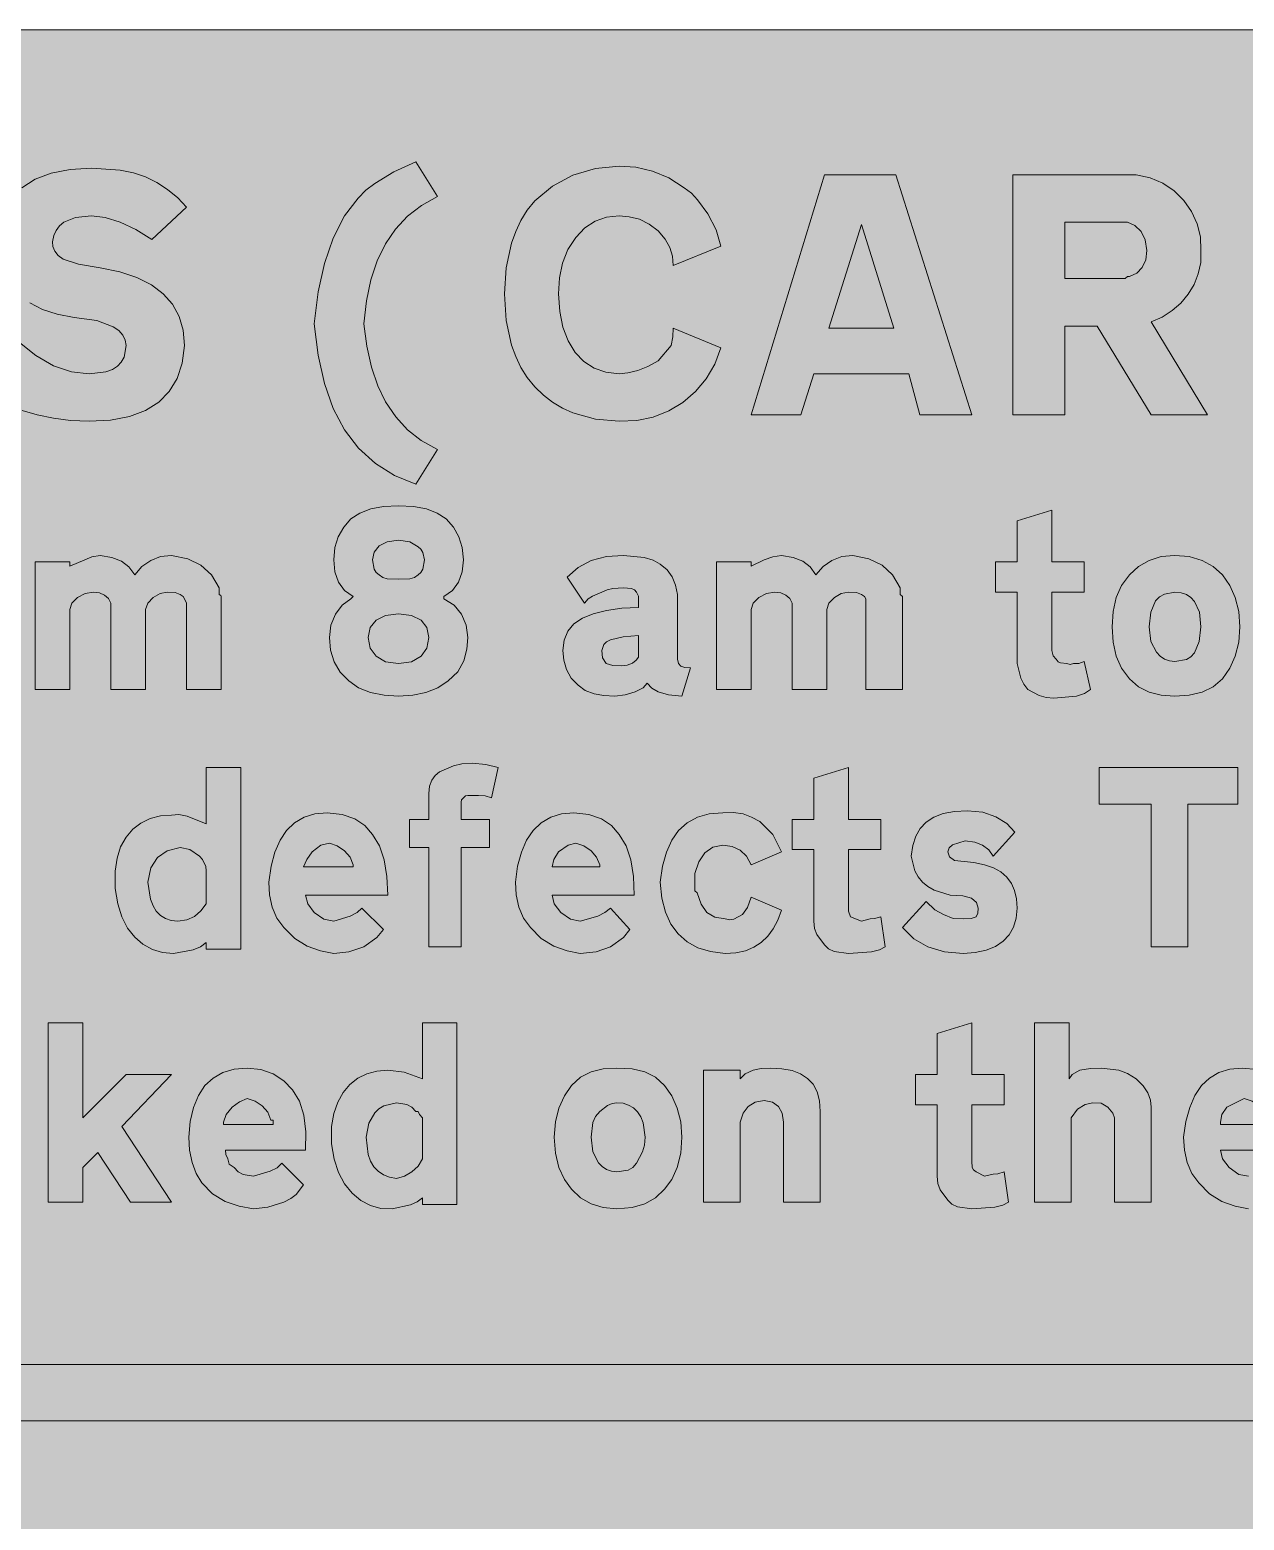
# Model space of a CAD drawing. Header units: metres. Extents: x 10 to 559, y 12 to 260.
# Drawn here: x 247.8 to 348.8, y 135.9 to 259.9 of the extents above; entities that cross this region are included whole.
import ezdxf

# ---------------------------------------------------------------- set-up
doc = ezdxf.new("R2010")
doc.units = ezdxf.units.M
doc.layers.add('FILL_BLACK_000000', color=7, linetype='Continuous', true_color=0x000000)
doc.layers.add('FILL_YELLOW_FFFF00', color=7, linetype='Continuous', true_color=0xffff00)

msp = doc.modelspace()

# ---------------------------------------------------------------- hatches: boundary and pattern name
at = {"layer": 'FILL_BLACK_000000', "true_color": 0x000000}
h = msp.add_hatch(color=7, dxfattribs=at)
h.dxf.hatch_style = 1
h.paths.add_polyline_path([(249.7, 241.88), (249.84, 241.49), (250.12, 241.14), (250.56, 240.84), (251.82, 240.41), (253.62, 240.12), (255.27, 239.78), (256.69, 239.31), (257.9, 238.7), (258.88, 237.96), (259.65, 237.08), (260.2, 236.07), (260.53, 234.92), (260.64, 233.64), (260.45, 232.18), (260.04, 230.91), (259.38, 229.83), (258.5, 228.94), (257.39, 228.24), (256.06, 227.74), (254.5, 227.44), (252.72, 227.34), (251.16, 227.4), (249.73, 227.59), (248.39, 227.87), (247.14, 228.24), (246.07, 228.84), (245.05, 229.57), (244.13, 230.39), (243.36, 231.3), (246.78, 234), (248.26, 232.82), (249.75, 231.97), (251.23, 231.47), (252.72, 231.3), (254.11, 231.46), (254.64, 231.66), (255.06, 231.93), (255.38, 232.27), (255.61, 232.67), (255.78, 233.64), (255.71, 234.09), (255.51, 234.51), (255.17, 234.89), (254.7, 235.21), (253.35, 235.72), (251.46, 235.98), (250.06, 236.25), (248.83, 236.65), (247.76, 237.19), (246.87, 237.87), (246.14, 238.68), (245.59, 239.62), (245.2, 240.7), (244.98, 241.92), (245.17, 243.44), (245.58, 244.75), (246.24, 245.87), (247.12, 246.78), (248.23, 247.49), (249.56, 247.99), (251.12, 248.3), (252.9, 248.4), (255.28, 248.24), (256.39, 248.02), (257.4, 247.68), (258.34, 247.21), (259.24, 246.62), (260.08, 245.93), (260.82, 245.16), (257.94, 242.46), (256.6, 243.3), (255.28, 243.92), (254.04, 244.31), (252.9, 244.44), (251.58, 244.3), (250.6, 243.9), (250.24, 243.6), (249.96, 243.22), (249.77, 242.79), (249.66, 242.28), (249.7, 241.88)])
h = msp.add_hatch(color=7, dxfattribs=at)
h.dxf.hatch_style = 1
h.paths.add_polyline_path([(275.81, 233.59), (276.21, 231.86), (276.74, 230.3), (277.38, 228.96), (278.23, 227.71), (279.2, 226.64), (280.34, 225.75), (281.7, 225), (279.9, 222.12), (278.11, 222.82), (276.53, 223.83), (275.14, 225.11), (273.96, 226.62), (273.01, 228.4), (272.3, 230.49), (271.78, 232.85), (271.44, 235.44), (271.78, 238.11), (272.3, 240.48), (273.01, 242.58), (273.96, 244.44), (275.09, 245.92), (275.73, 246.57), (276.48, 247.14), (278.06, 248.11), (279.9, 248.94), (281.7, 246.06), (280.37, 245.31), (279.2, 244.4), (278.2, 243.33), (277.36, 242.1), (276.68, 240.7), (276.16, 239.12), (275.79, 237.37), (275.58, 235.44), (275.81, 233.59)])
h = msp.add_hatch(color=7, dxfattribs=at)
h.dxf.hatch_style = 1
h.paths.add_polyline_path([(304.77, 232.1), (304.06, 230.88), (303.17, 229.82), (302.13, 228.92), (300.95, 228.2), (299.66, 227.69), (298.28, 227.4), (296.82, 227.34), (294.84, 227.51), (292.97, 228.04), (292.1, 228.44), (291.28, 228.93), (290.51, 229.53), (289.8, 230.22), (289.17, 231), (288.65, 231.83), (288.21, 232.73), (287.87, 233.69), (287.42, 235.74), (287.28, 237.96), (287.42, 240.11), (287.87, 242.17), (288.21, 243.14), (288.65, 244.06), (289.17, 244.92), (289.8, 245.7), (291.28, 246.91), (292.97, 247.82), (294.84, 248.38), (296.82, 248.58), (298.2, 248.48), (299.59, 248.15), (300.95, 247.59), (302.22, 246.78), (302.83, 246.32), (303.35, 245.77), (304.2, 244.62), (304.88, 243.27), (305.28, 241.92), (301.32, 240.3), (301.25, 241.08), (301.03, 241.81), (300.64, 242.5), (300.06, 243.18), (299.33, 243.76), (298.51, 244.15), (297.66, 244.37), (296.82, 244.44), (295.78, 244.34), (294.82, 244.01), (293.96, 243.45), (293.22, 242.64), (292.54, 241.63), (292.1, 240.5), (291.85, 239.27), (291.78, 237.96), (291.87, 236.49), (292.14, 235.17), (292.57, 234.03), (293.15, 233.08), (293.88, 232.32), (294.74, 231.76), (295.72, 231.42), (296.82, 231.3), (297.55, 231.37), (298.37, 231.57), (299.22, 231.91), (300.06, 232.38), (301.14, 233.64), (301.3, 234.36), (301.32, 235.08), (305.28, 233.46), (304.77, 232.1)])
h = msp.add_hatch(color=7, dxfattribs=at)
h.dxf.hatch_style = 1
h.paths.add_polyline_path([(320.94, 231.3), (313.02, 231.3), (311.94, 227.88), (307.8, 227.88), (313.92, 247.86), (319.86, 247.86), (326.16, 227.88), (321.84, 227.88), (320.94, 231.3)])
h.paths.add_polyline_path([(314.28, 235.08), (319.68, 235.08), (316.98, 243.72), (314.28, 235.08)], flags=16)
h = msp.add_hatch(color=7, dxfattribs=at)
h.dxf.hatch_style = 1
h.paths.add_polyline_path([(329.58, 227.88), (329.58, 247.86), (339.84, 247.86), (341.01, 247.61), (342.08, 247.15), (343.02, 246.52), (343.82, 245.72), (344.46, 244.8), (344.93, 243.78), (345.19, 242.69), (345.24, 241.56), (345.22, 240.57), (345.02, 239.62), (344.67, 238.73), (344.18, 237.92), (343.56, 237.18), (342.84, 236.55), (342.01, 236.02), (341.1, 235.62), (345.78, 227.88), (341.1, 227.88), (336.6, 235.26), (333.9, 235.26), (333.9, 227.88), (329.58, 227.88)])
h.paths.add_polyline_path([(339.12, 239.38), (339.3, 239.4), (339.9, 239.66), (340.36, 240.14), (340.64, 240.79), (340.74, 241.56), (340.61, 242.43), (340.27, 243.14), (339.75, 243.64), (339.12, 243.9), (333.9, 243.9), (333.9, 239.22), (338.94, 239.22), (339.12, 239.38)], flags=16)
h = msp.add_hatch(color=7, dxfattribs=at)
h.dxf.hatch_style = 1
h.paths.add_polyline_path([(275.12, 205.16), (274.32, 205.74), (273.61, 206.48), (273.11, 207.34), (272.8, 208.3), (272.7, 209.34), (272.83, 210.38), (273.2, 211.3), (273.76, 212.05), (274.5, 212.58), (274.68, 212.76), (273.97, 213.26), (273.47, 213.95), (273.16, 214.81), (273.06, 215.82), (273.16, 216.84), (273.44, 217.73), (273.9, 218.53), (274.5, 219.24), (275.25, 219.71), (276.14, 220.05), (277.21, 220.25), (278.46, 220.32), (279.71, 220.25), (280.78, 220.05), (281.67, 219.71), (282.42, 219.24), (283.02, 218.53), (283.48, 217.73), (283.76, 216.84), (283.86, 215.82), (283.76, 214.81), (283.46, 213.95), (282.95, 213.26), (282.24, 212.76), (282.24, 212.58), (283.08, 212.05), (283.7, 211.3), (284.09, 210.38), (284.22, 209.34), (284.14, 208.37), (283.88, 207.4), (283.38, 206.5), (282.6, 205.74), (281.73, 205.16), (280.73, 204.77), (279.64, 204.55), (278.46, 204.48), (277.26, 204.55), (276.12, 204.77), (275.12, 205.16)])
h.paths.add_polyline_path([(276.11, 210.18), (275.94, 209.34), (276.11, 208.47), (276.59, 207.79), (277.38, 207.34), (278.46, 207.18), (279.54, 207.34), (280.33, 207.79), (280.81, 208.47), (280.98, 209.34), (280.81, 210.18), (280.33, 210.8), (279.54, 211.19), (278.46, 211.32), (277.38, 211.19), (276.59, 210.8), (276.11, 210.18)], flags=16)
h.paths.add_polyline_path([(280.32, 216.71), (280.08, 216.9), (279.41, 217.3), (278.46, 217.44), (277.52, 217.31), (276.84, 216.97), (276.44, 216.45), (276.3, 215.82), (276.44, 215.05), (276.6, 214.76), (276.84, 214.56), (277.14, 214.35), (277.52, 214.24), (278.46, 214.2), (279.41, 214.24), (279.78, 214.35), (280.08, 214.56), (280.32, 214.76), (280.49, 215.05), (280.62, 215.82), (280.49, 216.43), (280.32, 216.71)], flags=16)
h = msp.add_hatch(color=7, dxfattribs=at)
h.dxf.hatch_style = 1
h.paths.add_polyline_path([(335.52, 215.64), (335.52, 213.12), (332.82, 213.12), (332.82, 208.26), (332.93, 207.83), (333.18, 207.54), (333.35, 207.33), (333.56, 207.23), (334.08, 207.18), (334.35, 207.11), (334.62, 207.18), (335.07, 207.2), (335.52, 207.36), (336.06, 205.02), (335.56, 204.68), (334.87, 204.46), (333, 204.3), (332.36, 204.36), (331.78, 204.53), (330.84, 205.02), (330.5, 205.46), (330.25, 205.97), (329.94, 207.18), (329.94, 213.12), (328.14, 213.12), (328.14, 215.64), (329.94, 215.64), (329.94, 219.06), (332.82, 219.96), (332.82, 215.64), (335.52, 215.64)])
h = msp.add_hatch(color=7, dxfattribs=at)
h.dxf.hatch_style = 1
h.paths.add_polyline_path([(258.03, 212.67), (257.58, 212.21), (257.4, 211.68), (257.4, 205.02), (254.52, 205.02), (254.52, 212.22), (254.32, 212.59), (254, 212.87), (253.58, 213.06), (253.08, 213.12), (252.39, 213), (251.75, 212.67), (251.28, 212.21), (251.1, 211.68), (251.1, 205.02), (248.22, 205.02), (248.22, 215.64), (251.1, 215.64), (251.1, 215.28), (252.36, 215.82), (252.92, 216.07), (253.62, 216.18), (254.6, 216), (255.4, 215.71), (256.02, 215.24), (256.5, 214.56), (257.1, 215.27), (257.83, 215.77), (258.65, 216.08), (259.56, 216.18), (260.91, 215.91), (262.01, 215.37), (262.88, 214.56), (263.52, 213.48), (263.52, 213.3), (263.52, 213.12), (263.52, 213.01), (263.52, 212.94), (263.68, 212.85), (263.7, 212.76), (263.7, 205.02), (260.82, 205.02), (260.82, 212.22), (260.64, 212.58), (260.53, 212.76), (260.28, 212.94), (259.88, 213.1), (259.2, 213.12), (258.62, 213), (258.03, 212.67)])
h = msp.add_hatch(color=7, dxfattribs=at)
h.dxf.hatch_style = 1
h.paths.add_polyline_path([(300.92, 204.59), (300.06, 204.84), (299.54, 205.13), (299.16, 205.56), (298.81, 205.16), (298.15, 204.82), (297.31, 204.57), (296.46, 204.48), (295.55, 204.52), (294.73, 204.66), (294, 204.94), (293.4, 205.38), (292.82, 205.98), (292.43, 206.68), (292.21, 207.46), (292.14, 208.26), (292.24, 209.14), (292.54, 209.88), (293.05, 210.49), (293.76, 210.96), (294.67, 211.33), (295.76, 211.61), (297.03, 211.8), (298.44, 211.86), (298.44, 212.22), (298.42, 212.8), (298.26, 213.12), (298.09, 213.33), (297.85, 213.43), (297.18, 213.48), (296.28, 213.43), (295.81, 213.33), (295.38, 213.12), (294.59, 212.8), (294.24, 212.56), (293.94, 212.22), (292.5, 214.38), (293.41, 215.19), (294.5, 215.75), (295.77, 216.08), (297.18, 216.18), (298.91, 216.02), (299.64, 215.8), (300.24, 215.46), (300.82, 214.99), (301.23, 214.4), (301.51, 213.71), (301.68, 212.94), (301.68, 207.54), (301.75, 207.2), (301.95, 206.98), (302.29, 206.86), (302.76, 206.82), (302.04, 204.48), (300.92, 204.59)])
h.paths.add_polyline_path([(295.74, 207.18), (296.3, 207.02), (297, 207), (297.5, 207.06), (297.92, 207.22), (298.24, 207.46), (298.44, 207.72), (298.44, 209.52), (297.14, 209.41), (296.1, 209.16), (295.76, 208.99), (295.54, 208.78), (295.38, 208.26), (295.42, 207.65), (295.74, 207.18)], flags=16)
h = msp.add_hatch(color=7, dxfattribs=at)
h.dxf.hatch_style = 1
h.paths.add_polyline_path([(314.73, 212.67), (314.28, 212.21), (314.1, 211.68), (314.1, 205.02), (311.22, 205.02), (311.22, 212.22), (311.02, 212.59), (310.7, 212.87), (310.28, 213.06), (309.78, 213.12), (309.09, 213), (308.45, 212.67), (307.98, 212.21), (307.8, 211.68), (307.8, 205.02), (304.92, 205.02), (304.92, 215.64), (307.8, 215.64), (307.8, 215.28), (308.88, 215.82), (309.6, 216.07), (310.32, 216.18), (311.3, 216), (312.1, 215.71), (312.72, 215.24), (313.2, 214.56), (313.8, 215.27), (314.53, 215.77), (315.35, 216.08), (316.26, 216.18), (317.61, 215.91), (318.71, 215.37), (319.58, 214.56), (320.22, 213.48), (320.22, 213.3), (320.22, 213.12), (320.22, 213.01), (320.22, 212.94), (320.4, 212.76), (320.4, 205.02), (317.34, 205.02), (317.34, 212.22), (317.34, 212.58), (317.23, 212.76), (316.98, 212.94), (316.57, 213.1), (315.9, 213.12), (315.31, 213), (314.73, 212.67)])
h = msp.add_hatch(color=7, dxfattribs=at)
h.dxf.hatch_style = 1
h.paths.add_polyline_path([(348.1, 207.81), (347.64, 206.8), (347.04, 205.92), (346.27, 205.24), (345.33, 204.79), (344.26, 204.55), (343.08, 204.48), (341.93, 204.55), (340.92, 204.79), (340.04, 205.24), (339.3, 205.92), (338.62, 206.8), (338.18, 207.81), (337.93, 208.96), (337.86, 210.24), (337.93, 211.52), (338.18, 212.67), (338.62, 213.68), (339.3, 214.56), (340.04, 215.27), (340.92, 215.77), (341.93, 216.08), (343.08, 216.18), (344.26, 216.08), (345.33, 215.77), (346.27, 215.27), (347.04, 214.56), (347.64, 213.68), (348.1, 212.67), (348.38, 211.52), (348.48, 210.24), (348.38, 208.96), (348.1, 207.81)])
h.paths.add_polyline_path([(344.7, 212.35), (344.4, 212.68), (344.03, 212.92), (343.59, 213.07), (343.08, 213.12), (342.2, 212.96), (341.79, 212.74), (341.46, 212.4), (341.06, 211.45), (340.92, 210.24), (341.08, 209.03), (341.53, 208.12), (341.84, 207.8), (342.21, 207.56), (342.63, 207.41), (343.08, 207.36), (344.03, 207.52), (344.4, 207.74), (344.7, 208.08), (345.1, 209.02), (345.24, 210.24), (345.11, 211.45), (344.7, 212.35)], flags=16)
h = msp.add_hatch(color=7, dxfattribs=at)
h.dxf.hatch_style = 1
h.paths.add_polyline_path([(265.32, 198.54), (265.32, 183.42), (262.44, 183.42), (262.44, 183.96), (261.97, 183.62), (261.36, 183.37), (259.74, 183.06), (258.82, 183.14), (257.97, 183.4), (257.19, 183.82), (256.5, 184.41), (255.91, 185.17), (255.44, 186.1), (255.09, 187.19), (254.88, 188.46), (254.88, 189.9), (255.03, 190.98), (255.33, 191.92), (255.78, 192.73), (256.34, 193.39), (257.02, 193.91), (257.79, 194.28), (258.64, 194.5), (259.56, 194.58), (260.16, 194.62), (260.86, 194.49), (262.44, 193.86), (262.44, 198.54), (265.32, 198.54)])
h.paths.add_polyline_path([(262.42, 190.33), (262.26, 190.62), (262.15, 190.89), (261.9, 191.16), (261.09, 191.72), (260.28, 191.88), (259.2, 191.61), (258.39, 191.05), (257.85, 190.18), (257.58, 189), (257.82, 187.58), (258.03, 187.03), (258.3, 186.57), (258.64, 186.22), (259.05, 185.96), (259.53, 185.81), (260.1, 185.76), (260.85, 185.86), (261.47, 186.14), (262, 186.6), (262.44, 187.2), (262.44, 189.9), (262.42, 190.33)], flags=16)
h = msp.add_hatch(color=7, dxfattribs=at)
h.dxf.hatch_style = 1
h.paths.add_polyline_path([(280.98, 183.6), (280.98, 191.88), (279.36, 191.88), (279.36, 194.22), (280.98, 194.22), (280.98, 196.38), (281.04, 196.99), (281.23, 197.48), (281.51, 197.87), (281.88, 198.18), (283.03, 198.68), (283.73, 198.84), (284.58, 198.9), (285.73, 198.79), (286.74, 198.54), (286.2, 196.02), (285.66, 196.18), (285.12, 196.2), (284.22, 196.2), (284.04, 196.18), (283.86, 196.02), (283.7, 195.84), (283.68, 195.66), (283.68, 194.22), (286.02, 194.22), (286.02, 191.88), (283.68, 191.88), (283.68, 183.6), (280.98, 183.6)])
h = msp.add_hatch(color=7, dxfattribs=at)
h.dxf.hatch_style = 1
h.paths.add_polyline_path([(318.6, 194.22), (318.6, 191.7), (315.9, 191.7), (315.9, 187.02), (315.92, 186.57), (316.08, 186.12), (316.98, 185.76), (317.7, 185.94), (318.08, 185.96), (318.6, 186.12), (318.96, 183.6), (318.48, 183.36), (317.83, 183.19), (315.9, 183.06), (314.71, 183.22), (314.25, 183.44), (313.92, 183.78), (313.27, 184.63), (313.08, 185.15), (313.02, 185.76), (313.02, 191.7), (311.22, 191.7), (311.22, 194.22), (313.02, 194.22), (313.02, 197.64), (315.9, 198.54), (315.9, 194.22), (318.6, 194.22)])
h = msp.add_hatch(color=7, dxfattribs=at)
h.dxf.hatch_style = 1
h.paths.add_polyline_path([(344.16, 183.6), (341.1, 183.6), (341.1, 195.48), (336.78, 195.48), (336.78, 198.54), (348.3, 198.54), (348.3, 195.48), (344.16, 195.48), (344.16, 183.6)])
h = msp.add_hatch(color=7, dxfattribs=at)
h.dxf.hatch_style = 1
h.paths.add_polyline_path([(270.9, 187.2), (271.44, 186.48), (272.25, 185.92), (273.06, 185.76), (274.43, 186.16), (275.01, 186.47), (275.4, 186.84), (277.2, 185.04), (276.66, 184.39), (275.58, 183.6), (274.32, 183.19), (273.06, 183.06), (271.96, 183.27), (270.85, 183.67), (269.82, 184.3), (268.92, 185.22), (268.34, 185.99), (267.95, 186.91), (267.73, 187.93), (267.66, 189), (267.85, 190.33), (268.17, 191.49), (268.6, 192.48), (269.14, 193.3), (269.81, 193.93), (270.6, 194.39), (271.5, 194.67), (272.52, 194.76), (273.77, 194.63), (274.81, 194.26), (275.66, 193.7), (276.3, 192.96), (276.88, 192.02), (277.27, 190.84), (277.49, 189.47), (277.56, 187.92), (270.72, 187.92), (270.9, 187.2)])
h.paths.add_polyline_path([(274.68, 190.44), (274.42, 191.08), (273.96, 191.61), (273.36, 192.01), (272.7, 192.24), (271.98, 192.08), (271.26, 191.52), (270.83, 190.89), (270.54, 190.26), (274.68, 190.26), (274.68, 190.44)], flags=16)
h = msp.add_hatch(color=7, dxfattribs=at)
h.dxf.hatch_style = 1
h.paths.add_polyline_path([(291.42, 187.2), (291.96, 186.48), (292.77, 185.92), (293.58, 185.76), (295.04, 186.16), (295.63, 186.47), (296.1, 186.84), (297.72, 185.04), (297.18, 184.39), (296.1, 183.6), (294.91, 183.19), (293.58, 183.06), (292.48, 183.27), (291.38, 183.67), (290.34, 184.3), (289.44, 185.22), (288.86, 185.99), (288.47, 186.91), (288.25, 187.93), (288.18, 189), (288.37, 190.33), (288.69, 191.49), (289.12, 192.48), (289.67, 193.3), (290.33, 193.93), (291.12, 194.39), (292.02, 194.67), (293.04, 194.76), (294.29, 194.63), (295.34, 194.26), (296.18, 193.7), (296.82, 192.96), (297.4, 192.02), (297.79, 190.84), (298.01, 189.47), (298.08, 187.92), (291.24, 187.92), (291.42, 187.2)])
h.paths.add_polyline_path([(295.2, 190.44), (294.94, 191.08), (294.48, 191.61), (293.88, 192.01), (293.22, 192.24), (292.57, 192.08), (291.78, 191.52), (291.38, 190.89), (291.24, 190.26), (295.2, 190.26), (295.2, 190.44)], flags=16)
h = msp.add_hatch(color=7, dxfattribs=at)
h.dxf.hatch_style = 1
h.paths.add_polyline_path([(306.34, 194.8), (307.13, 194.67), (307.84, 194.41), (308.52, 194.04), (309.6, 192.96), (310.32, 191.52), (307.8, 190.44), (307.43, 191.15), (306.9, 191.66), (306.23, 191.96), (305.46, 192.06), (304.61, 191.9), (303.95, 191.43), (303.46, 190.69), (303.12, 189.72), (303.12, 189), (303.12, 188.28), (303.3, 188.1), (303.64, 187.16), (304.13, 186.48), (304.79, 186.08), (305.64, 185.94), (306.02, 185.87), (306.36, 185.92), (307.08, 186.3), (307.51, 186.89), (307.8, 187.74), (310.32, 186.66), (310.02, 185.83), (309.64, 185.11), (309.19, 184.49), (308.65, 183.98), (308.04, 183.58), (307.33, 183.29), (306.54, 183.12), (305.64, 183.06), (304.43, 183.21), (303.38, 183.53), (302.48, 184.02), (301.73, 184.68), (301.13, 185.51), (300.68, 186.5), (300.38, 187.67), (300.24, 189), (300.43, 190.33), (300.75, 191.49), (301.2, 192.48), (301.77, 193.3), (302.48, 193.93), (303.33, 194.39), (304.32, 194.67), (305.46, 194.76), (306.34, 194.8)])
h = msp.add_hatch(color=7, dxfattribs=at)
h.dxf.hatch_style = 1
h.paths.add_polyline_path([(329.86, 186.01), (329.64, 185.26), (329.28, 184.62), (328.77, 184.07), (328.13, 183.64), (327.36, 183.32), (326.46, 183.13), (325.44, 183.06), (323.89, 183.19), (322.51, 183.6), (321.34, 184.27), (320.4, 185.22), (322.38, 187.38), (323.1, 186.7), (323.82, 186.3), (324.63, 185.98), (325.44, 185.94), (326.11, 185.96), (326.52, 186.12), (326.68, 186.41), (326.7, 186.84), (326.56, 187.31), (326.14, 187.65), (325.41, 187.85), (324.36, 187.92), (323.04, 188.32), (322.51, 188.63), (322.06, 189), (321.7, 189.44), (321.42, 189.94), (321.12, 191.16), (321.25, 192.05), (321.5, 192.81), (321.87, 193.46), (322.38, 193.99), (323.02, 194.41), (323.8, 194.7), (324.73, 194.88), (325.8, 194.94), (327.08, 194.81), (328.18, 194.44), (329.09, 193.88), (329.76, 193.14), (327.96, 191.16), (327.58, 191.68), (327.06, 192.06), (326.41, 192.31), (325.62, 192.42), (324.56, 192.1), (324.28, 191.86), (324.18, 191.52), (324.31, 191.09), (324.72, 190.8), (326.34, 190.62), (327.22, 190.44), (327.97, 190.18), (328.59, 189.84), (329.08, 189.4), (329.47, 188.89), (329.73, 188.29), (329.89, 187.61), (329.94, 186.84), (329.86, 186.01)])
h = msp.add_hatch(color=7, dxfattribs=at)
h.dxf.hatch_style = 1
h.paths.add_polyline_path([(249.3, 177.3), (252.18, 177.3), (252.18, 169.38), (255.78, 172.98), (259.56, 172.98), (255.42, 168.66), (259.56, 162.36), (256.14, 162.36), (253.44, 166.5), (252.18, 165.24), (252.18, 162.36), (249.3, 162.36), (249.3, 177.3)])
h = msp.add_hatch(color=7, dxfattribs=at)
h.dxf.hatch_style = 1
h.paths.add_polyline_path([(283.32, 177.3), (283.32, 162.18), (280.44, 162.18), (280.44, 162.72), (280, 162.38), (279.45, 162.13), (277.92, 161.82), (276.99, 161.85), (276.12, 162.08), (275.31, 162.5), (274.59, 163.1), (273.97, 163.88), (273.47, 164.83), (273.1, 165.95), (272.88, 167.22), (272.88, 168.66), (273.08, 169.74), (273.41, 170.68), (273.85, 171.49), (274.41, 172.15), (275.07, 172.67), (275.82, 173.04), (276.65, 173.26), (277.56, 173.34), (278.93, 173.18), (280.44, 172.62), (280.44, 177.3), (283.32, 177.3)])
h.paths.add_polyline_path([(280.44, 169.38), (280.19, 169.65), (280.08, 169.92), (279.9, 169.92), (279.57, 170.26), (279.16, 170.48), (278.28, 170.64), (277.23, 170.37), (276.82, 170.12), (276.48, 169.81), (276, 168.94), (275.76, 167.76), (275.93, 166.34), (276.13, 165.78), (276.41, 165.31), (276.77, 164.93), (277.2, 164.65), (277.71, 164.45), (278.28, 164.34), (278.95, 164.54), (279.56, 164.88), (280.08, 165.35), (280.44, 165.96), (280.44, 168.66), (280.44, 169.38)], flags=16)
h = msp.add_hatch(color=7, dxfattribs=at)
h.dxf.hatch_style = 1
h.paths.add_polyline_path([(328.86, 172.98), (328.86, 170.46), (326.16, 170.46), (326.16, 165.78), (326.21, 165.26), (326.31, 165.05), (326.52, 164.88), (327.24, 164.52), (327.96, 164.7), (328.34, 164.72), (328.86, 164.88), (329.22, 162.36), (328.74, 162.12), (328.1, 161.95), (326.16, 161.82), (324.97, 161.98), (324.51, 162.2), (324.18, 162.54), (323.53, 163.39), (323.34, 163.91), (323.28, 164.52), (323.28, 170.46), (321.48, 170.46), (321.48, 172.98), (323.28, 172.98), (323.28, 176.4), (326.16, 177.3), (326.16, 172.98), (328.86, 172.98)])
h = msp.add_hatch(color=7, dxfattribs=at)
h.dxf.hatch_style = 1
h.paths.add_polyline_path([(338.4, 173.34), (339.14, 173.06), (339.84, 172.62), (340.42, 172.05), (340.81, 171.45), (341.03, 170.85), (341.1, 170.28), (341.1, 162.36), (338.04, 162.36), (338.04, 169.38), (337.9, 169.76), (337.5, 170.28), (336.94, 170.59), (336.24, 170.64), (335.61, 170.5), (334.98, 170.1), (334.44, 169.38), (334.44, 168.66), (334.44, 162.36), (331.38, 162.36), (331.38, 177.3), (334.26, 177.3), (334.26, 172.62), (334.51, 172.98), (335.16, 173.34), (336.06, 173.5), (336.96, 173.52), (338.4, 173.34)])
h = msp.add_hatch(color=7, dxfattribs=at)
h.dxf.hatch_style = 1
h.paths.add_polyline_path([(264.08, 166.32), (264.24, 165.96), (264.37, 165.53), (264.78, 165.24), (265.11, 164.9), (265.52, 164.68), (266.4, 164.52), (267.77, 164.93), (268.35, 165.23), (268.74, 165.6), (270.54, 163.8), (269.93, 163.01), (269.5, 162.66), (268.92, 162.36), (267.59, 161.96), (266.4, 161.82), (265.19, 162.03), (264.04, 162.43), (262.98, 163.06), (262.08, 163.98), (261.61, 164.75), (261.27, 165.67), (261.07, 166.69), (261, 167.76), (261.13, 169.09), (261.4, 170.25), (261.81, 171.24), (262.35, 172.06), (263.02, 172.69), (263.83, 173.15), (264.78, 173.43), (265.86, 173.52), (267.01, 173.39), (268.02, 173.03), (268.9, 172.46), (269.64, 171.72), (270.21, 170.78), (270.58, 169.61), (270.75, 168.23), (270.72, 166.68), (264.06, 166.68), (264.08, 166.32)])
h.paths.add_polyline_path([(268.02, 169.2), (267.84, 169.2), (267.58, 169.84), (267.12, 170.37), (266.52, 170.77), (265.86, 171), (265.23, 170.71), (264.6, 170.28), (264.1, 169.65), (263.88, 169.02), (263.88, 168.84), (268.02, 168.84), (268.02, 169.2)], flags=16)
h = msp.add_hatch(color=7, dxfattribs=at)
h.dxf.hatch_style = 1
h.paths.add_polyline_path([(301.66, 165.26), (301.2, 164.24), (300.6, 163.44), (299.85, 162.73), (298.96, 162.23), (297.89, 161.92), (296.64, 161.82), (295.49, 161.92), (294.48, 162.23), (293.6, 162.73), (292.86, 163.44), (292.26, 164.24), (291.8, 165.26), (291.52, 166.45), (291.42, 167.76), (291.52, 169.04), (291.8, 170.19), (292.26, 171.2), (292.86, 172.08), (293.6, 172.76), (294.48, 173.21), (295.49, 173.45), (296.64, 173.52), (297.89, 173.45), (298.96, 173.21), (299.85, 172.76), (300.6, 172.08), (301.2, 171.2), (301.66, 170.19), (301.94, 169.04), (302.04, 167.76), (301.94, 166.45), (301.66, 165.26)])
h.paths.add_polyline_path([(298.62, 169.46), (298.35, 169.88), (298.01, 170.2), (297.61, 170.44), (297.15, 170.59), (296.64, 170.64), (296.24, 170.58), (295.85, 170.42), (295.2, 169.92), (294.86, 169.48), (294.64, 168.98), (294.48, 167.76), (294.64, 166.55), (295.09, 165.65), (295.4, 165.32), (295.77, 165.08), (296.19, 164.93), (296.64, 164.88), (297.58, 165.04), (297.96, 165.26), (298.26, 165.6), (298.76, 166.55), (298.92, 167.12), (298.98, 167.76), (298.82, 168.97), (298.62, 169.46)], flags=16)
h = msp.add_hatch(color=7, dxfattribs=at)
h.dxf.hatch_style = 1
h.paths.add_polyline_path([(310.5, 162.36), (310.5, 169.02), (310.4, 169.76), (310.09, 170.32), (309.59, 170.69), (308.88, 170.82), (308.14, 170.69), (307.55, 170.32), (307.13, 169.76), (306.9, 169.02), (306.9, 162.36), (303.84, 162.36), (303.84, 173.34), (306.9, 173.34), (306.9, 172.62), (307.3, 173.05), (307.98, 173.34), (308.63, 173.5), (309.42, 173.52), (310.37, 173.47), (311.21, 173.31), (311.92, 173.05), (312.5, 172.66), (312.96, 172.17), (313.29, 171.55), (313.49, 170.8), (313.56, 169.92), (313.56, 162.36), (310.5, 162.36)])
h = msp.add_hatch(color=7, dxfattribs=at)
h.dxf.hatch_style = 1
h.paths.add_polyline_path([(347.04, 165.96), (347.58, 165.24), (348.39, 164.68), (349.2, 164.52), (350.66, 164.93), (351.25, 165.23), (351.72, 165.6), (353.34, 163.8), (353.14, 163.4), (352.8, 163.01), (352.33, 162.66), (351.72, 162.36), (350.53, 161.96), (349.2, 161.82), (348.1, 162.03), (346.99, 162.43), (345.96, 163.06), (345.06, 163.98), (344.48, 164.75), (344.09, 165.67), (343.87, 166.69), (343.8, 167.76), (343.99, 169.09), (344.31, 170.25), (344.74, 171.24), (345.28, 172.06), (345.95, 172.69), (346.74, 173.15), (347.64, 173.43), (348.66, 173.52), (349.91, 173.39), (350.98, 173.03), (351.87, 172.46), (352.62, 171.72), (353.09, 170.78), (353.43, 169.61), (353.63, 168.23), (353.7, 166.68), (346.86, 166.68), (347.04, 165.96)])
h.paths.add_polyline_path([(350.82, 169.2), (350.56, 169.84), (350.1, 170.37), (349.5, 170.77), (348.84, 171), (347.4, 170.28), (346.99, 169.65), (346.86, 169.02), (346.86, 168.84), (350.82, 168.84), (350.82, 169.2)], flags=16)
h = msp.add_hatch(color=7, dxfattribs=at)
h.dxf.hatch_style = 1
h.paths.add_polyline_path([(77.58, 139.32), (70.56, 139.32), (63.54, 146.52), (70.56, 153.54), (77.58, 153.54), (72.9, 148.86), (506.34, 148.86), (506.34, 144.18), (72.9, 144.18), (77.58, 139.32)])
at = {"layer": 'FILL_YELLOW_FFFF00', "true_color": 0xffff00}
h = msp.add_hatch(color=7, dxfattribs=at)
h.dxf.hatch_style = 1
h.paths.add_polyline_path([(553.87, 259.76), (555.21, 259.31), (556.42, 258.63), (557.46, 257.76), (558.3, 256.72), (558.92, 255.51), (559.31, 254.17), (559.44, 252.72), (559.44, 18.9), (559.4, 17.57), (559.29, 16.95), (559.08, 16.38), (558.41, 15.05), (557.46, 13.86), (556.32, 12.94), (555.08, 12.33), (553.76, 11.99), (552.42, 11.88), (17.46, 11.88), (16.12, 11.99), (14.81, 12.33), (13.56, 12.94), (12.42, 13.86), (11.48, 15.03), (10.8, 16.31), (10.4, 17.63), (10.26, 18.9), (10.26, 252.72), (10.4, 254.07), (10.8, 255.42), (11.48, 256.66), (12.42, 257.76), (13.52, 258.71), (14.76, 259.38), (16.11, 259.79), (17.46, 259.92), (552.42, 259.92), (553.87, 259.76)])

# ---------------------------------------------------------------- linework, layer by layer
at = {"layer": 'FILL_BLACK_000000', "lineweight": 0, "true_color": 0x000000}
for points in [[(247.12, 246.78), (248.23, 247.49), (249.56, 247.99), (251.12, 248.3), (252.9, 248.4), (255.28, 248.24), (256.39, 248.02), (257.4, 247.68), (258.34, 247.21), (259.24, 246.62), (260.08, 245.93), (260.82, 245.16), (257.94, 242.46), (256.6, 243.3), (255.28, 243.92), (254.04, 244.31), (252.9, 244.44), (251.58, 244.3), (250.6, 243.9), (250.24, 243.6), (249.96, 243.22), (249.77, 242.79), (249.66, 242.28), (249.7, 241.88), (249.84, 241.49), (250.12, 241.14), (250.56, 240.84), (251.82, 240.41), (253.62, 240.12), (255.27, 239.78), (256.69, 239.31), (257.9, 238.7), (258.88, 237.96), (259.65, 237.08), (260.2, 236.07), (260.53, 234.92), (260.64, 233.64), (260.45, 232.18), (260.04, 230.91), (259.38, 229.83), (258.5, 228.94), (257.39, 228.24), (256.06, 227.74), (254.5, 227.44), (252.72, 227.34), (251.16, 227.4), (249.73, 227.59), (248.39, 227.87), (247.14, 228.24)], [(246.78, 234), (248.26, 232.82), (249.75, 231.97), (251.23, 231.47), (252.72, 231.3), (254.11, 231.46), (254.64, 231.66), (255.06, 231.93), (255.38, 232.27), (255.61, 232.67), (255.78, 233.64), (255.71, 234.09), (255.51, 234.51), (255.17, 234.89), (254.7, 235.21), (253.35, 235.72), (251.46, 235.98), (250.06, 236.25), (248.83, 236.65), (247.76, 237.19)], [(349.2, 161.82), (348.1, 162.03), (346.99, 162.43), (345.96, 163.06), (345.06, 163.98), (344.48, 164.75), (344.09, 165.67), (343.87, 166.69), (343.8, 167.76), (343.99, 169.09), (344.31, 170.25), (344.74, 171.24), (345.28, 172.06), (345.95, 172.69), (346.74, 173.15), (347.64, 173.43), (348.66, 173.52), (349.91, 173.39)], [(353.7, 166.68), (346.86, 166.68), (347.04, 165.96), (347.58, 165.24), (348.39, 164.68), (349.2, 164.52)]]:
    msp.add_lwpolyline(points, dxfattribs=at)
for points in [[(275.81, 233.59), (276.21, 231.86), (276.74, 230.3), (277.38, 228.96), (278.23, 227.71), (279.2, 226.64), (280.34, 225.75), (281.7, 225), (279.9, 222.12), (278.11, 222.82), (276.53, 223.83), (275.14, 225.11), (273.96, 226.62), (273.01, 228.4), (272.3, 230.49), (271.78, 232.85), (271.44, 235.44), (271.78, 238.11), (272.3, 240.48), (273.01, 242.58), (273.96, 244.44), (275.09, 245.92), (275.73, 246.57), (276.48, 247.14), (278.06, 248.11), (279.9, 248.94), (281.7, 246.06), (280.37, 245.31), (279.2, 244.4), (278.2, 243.33), (277.36, 242.1), (276.68, 240.7), (276.16, 239.12), (275.79, 237.37), (275.58, 235.44)], [(304.77, 232.1), (304.06, 230.88), (303.17, 229.82), (302.13, 228.92), (300.95, 228.2), (299.66, 227.69), (298.28, 227.4), (296.82, 227.34), (294.84, 227.51), (292.97, 228.04), (292.1, 228.44), (291.28, 228.93), (290.51, 229.53), (289.8, 230.22), (289.17, 231), (288.65, 231.83), (288.21, 232.73), (287.87, 233.69), (287.42, 235.74), (287.28, 237.96), (287.42, 240.11), (287.87, 242.17), (288.21, 243.14), (288.65, 244.06), (289.17, 244.92), (289.8, 245.7), (291.28, 246.91), (292.97, 247.82), (294.84, 248.38), (296.82, 248.58), (298.2, 248.48), (299.59, 248.15), (300.95, 247.59), (302.22, 246.78), (302.83, 246.32), (303.35, 245.77), (304.2, 244.62), (304.88, 243.27), (305.28, 241.92), (301.32, 240.3), (301.25, 241.08), (301.03, 241.81), (300.64, 242.5), (300.06, 243.18), (299.33, 243.76), (298.51, 244.15), (297.66, 244.37), (296.82, 244.44), (295.78, 244.34), (294.82, 244.01), (293.96, 243.45), (293.22, 242.64), (292.54, 241.63), (292.1, 240.5), (291.85, 239.27), (291.78, 237.96), (291.87, 236.49), (292.14, 235.17), (292.57, 234.03), (293.15, 233.08), (293.88, 232.32), (294.74, 231.76), (295.72, 231.42), (296.82, 231.3), (297.55, 231.37), (298.37, 231.57), (299.22, 231.91), (300.06, 232.38), (301.14, 233.64), (301.3, 234.36), (301.32, 235.08), (305.28, 233.46)], [(320.94, 231.3), (313.02, 231.3), (311.94, 227.88), (307.8, 227.88), (313.92, 247.86), (319.86, 247.86), (326.16, 227.88), (321.84, 227.88)], [(329.58, 227.88), (329.58, 247.86), (339.84, 247.86), (341.01, 247.61), (342.08, 247.15), (343.02, 246.52), (343.82, 245.72), (344.46, 244.8), (344.93, 243.78), (345.19, 242.69), (345.24, 241.56), (345.22, 240.57), (345.02, 239.62), (344.67, 238.73), (344.18, 237.92), (343.56, 237.18), (342.84, 236.55), (342.01, 236.02), (341.1, 235.62), (345.78, 227.88), (341.1, 227.88), (336.6, 235.26), (333.9, 235.26), (333.9, 227.88)], [(314.28, 235.08), (319.68, 235.08), (316.98, 243.72)], [(339.12, 239.38), (339.3, 239.4), (339.9, 239.66), (340.36, 240.14), (340.64, 240.79), (340.74, 241.56), (340.61, 242.43), (340.27, 243.14), (339.75, 243.64), (339.12, 243.9), (333.9, 243.9), (333.9, 239.22), (338.94, 239.22)], [(275.12, 205.16), (274.32, 205.74), (273.61, 206.48), (273.11, 207.34), (272.8, 208.3), (272.7, 209.34), (272.83, 210.38), (273.2, 211.3), (273.76, 212.05), (274.5, 212.58), (274.68, 212.76), (273.97, 213.26), (273.47, 213.95), (273.16, 214.81), (273.06, 215.82), (273.16, 216.84), (273.44, 217.73), (273.9, 218.53), (274.5, 219.24), (275.25, 219.71), (276.14, 220.05), (277.21, 220.25), (278.46, 220.32), (279.71, 220.25), (280.78, 220.05), (281.67, 219.71), (282.42, 219.24), (283.02, 218.53), (283.48, 217.73), (283.76, 216.84), (283.86, 215.82), (283.76, 214.81), (283.46, 213.95), (282.95, 213.26), (282.24, 212.76), (282.24, 212.58), (283.08, 212.05), (283.7, 211.3), (284.09, 210.38), (284.22, 209.34), (284.14, 208.37), (283.88, 207.4), (283.38, 206.5), (282.6, 205.74), (281.73, 205.16), (280.73, 204.77), (279.64, 204.55), (278.46, 204.48), (277.26, 204.55), (276.12, 204.77)], [(335.52, 215.64), (335.52, 213.12), (332.82, 213.12), (332.82, 208.26), (332.93, 207.83), (333.18, 207.54), (333.35, 207.33), (333.56, 207.23), (334.08, 207.18), (334.35, 207.11), (334.62, 207.18), (335.07, 207.2), (335.52, 207.36), (336.06, 205.02), (335.56, 204.68), (334.87, 204.46), (333, 204.3), (332.36, 204.36), (331.78, 204.53), (330.84, 205.02), (330.5, 205.46), (330.25, 205.97), (329.94, 207.18), (329.94, 213.12), (328.14, 213.12), (328.14, 215.64), (329.94, 215.64), (329.94, 219.06), (332.82, 219.96), (332.82, 215.64)], [(280.32, 216.71), (280.08, 216.9), (279.41, 217.3), (278.46, 217.44), (277.52, 217.31), (276.84, 216.97), (276.44, 216.45), (276.3, 215.82), (276.44, 215.05), (276.6, 214.76), (276.84, 214.56), (277.14, 214.35), (277.52, 214.24), (278.46, 214.2), (279.41, 214.24), (279.78, 214.35), (280.08, 214.56), (280.32, 214.76), (280.49, 215.05), (280.62, 215.82), (280.49, 216.43)], [(258.03, 212.67), (257.58, 212.21), (257.4, 211.68), (257.4, 205.02), (254.52, 205.02), (254.52, 212.22), (254.32, 212.59), (254, 212.87), (253.58, 213.06), (253.08, 213.12), (252.39, 213), (251.75, 212.67), (251.28, 212.21), (251.1, 211.68), (251.1, 205.02), (248.22, 205.02), (248.22, 215.64), (251.1, 215.64), (251.1, 215.28), (252.36, 215.82), (252.92, 216.07), (253.62, 216.18), (254.6, 216), (255.4, 215.71), (256.02, 215.24), (256.5, 214.56), (257.1, 215.27), (257.83, 215.77), (258.65, 216.08), (259.56, 216.18), (260.91, 215.91), (262.01, 215.37), (262.88, 214.56), (263.52, 213.48), (263.52, 213.3), (263.52, 213.12), (263.52, 213.01), (263.52, 212.94), (263.68, 212.85), (263.7, 212.76), (263.7, 205.02), (260.82, 205.02), (260.82, 212.22), (260.64, 212.58), (260.53, 212.76), (260.28, 212.94), (259.88, 213.1), (259.2, 213.12), (258.62, 213)], [(300.92, 204.59), (300.06, 204.84), (299.54, 205.13), (299.16, 205.56), (298.81, 205.16), (298.15, 204.82), (297.31, 204.57), (296.46, 204.48), (295.55, 204.52), (294.73, 204.66), (294, 204.94), (293.4, 205.38), (292.82, 205.98), (292.43, 206.68), (292.21, 207.46), (292.14, 208.26), (292.24, 209.14), (292.54, 209.88), (293.05, 210.49), (293.76, 210.96), (294.67, 211.33), (295.76, 211.61), (297.03, 211.8), (298.44, 211.86), (298.44, 212.22), (298.42, 212.8), (298.26, 213.12), (298.09, 213.33), (297.85, 213.43), (297.18, 213.48), (296.28, 213.43), (295.81, 213.33), (295.38, 213.12), (294.59, 212.8), (294.24, 212.56), (293.94, 212.22), (292.5, 214.38), (293.41, 215.19), (294.5, 215.75), (295.77, 216.08), (297.18, 216.18), (298.91, 216.02), (299.64, 215.8), (300.24, 215.46), (300.82, 214.99), (301.23, 214.4), (301.51, 213.71), (301.68, 212.94), (301.68, 207.54), (301.75, 207.2), (301.95, 206.98), (302.29, 206.86), (302.76, 206.82), (302.04, 204.48)], [(314.73, 212.67), (314.28, 212.21), (314.1, 211.68), (314.1, 205.02), (311.22, 205.02), (311.22, 212.22), (311.02, 212.59), (310.7, 212.87), (310.28, 213.06), (309.78, 213.12), (309.09, 213), (308.45, 212.67), (307.98, 212.21), (307.8, 211.68), (307.8, 205.02), (304.92, 205.02), (304.92, 215.64), (307.8, 215.64), (307.8, 215.28), (308.88, 215.82), (309.6, 216.07), (310.32, 216.18), (311.3, 216), (312.1, 215.71), (312.72, 215.24), (313.2, 214.56), (313.8, 215.27), (314.53, 215.77), (315.35, 216.08), (316.26, 216.18), (317.61, 215.91), (318.71, 215.37), (319.58, 214.56), (320.22, 213.48), (320.22, 213.3), (320.22, 213.12), (320.22, 213.01), (320.22, 212.94), (320.4, 212.76), (320.4, 205.02), (317.34, 205.02), (317.34, 212.22), (317.34, 212.58), (317.23, 212.76), (316.98, 212.94), (316.57, 213.1), (315.9, 213.12), (315.31, 213)], [(348.1, 207.81), (347.64, 206.8), (347.04, 205.92), (346.27, 205.24), (345.33, 204.79), (344.26, 204.55), (343.08, 204.48), (341.93, 204.55), (340.92, 204.79), (340.04, 205.24), (339.3, 205.92), (338.62, 206.8), (338.18, 207.81), (337.93, 208.96), (337.86, 210.24), (337.93, 211.52), (338.18, 212.67), (338.62, 213.68), (339.3, 214.56), (340.04, 215.27), (340.92, 215.77), (341.93, 216.08), (343.08, 216.18), (344.26, 216.08), (345.33, 215.77), (346.27, 215.27), (347.04, 214.56), (347.64, 213.68), (348.1, 212.67), (348.38, 211.52), (348.48, 210.24), (348.38, 208.96)], [(344.7, 212.35), (344.4, 212.68), (344.03, 212.92), (343.59, 213.07), (343.08, 213.12), (342.2, 212.96), (341.79, 212.74), (341.46, 212.4), (341.06, 211.45), (340.92, 210.24), (341.08, 209.03), (341.53, 208.12), (341.84, 207.8), (342.21, 207.56), (342.63, 207.41), (343.08, 207.36), (344.03, 207.52), (344.4, 207.74), (344.7, 208.08), (345.1, 209.02), (345.24, 210.24), (345.11, 211.45)], [(276.11, 210.18), (275.94, 209.34), (276.11, 208.47), (276.59, 207.79), (277.38, 207.34), (278.46, 207.18), (279.54, 207.34), (280.33, 207.79), (280.81, 208.47), (280.98, 209.34), (280.81, 210.18), (280.33, 210.8), (279.54, 211.19), (278.46, 211.32), (277.38, 211.19), (276.59, 210.8)], [(295.74, 207.18), (296.3, 207.02), (297, 207), (297.5, 207.06), (297.92, 207.22), (298.24, 207.46), (298.44, 207.72), (298.44, 209.52), (297.14, 209.41), (296.1, 209.16), (295.76, 208.99), (295.54, 208.78), (295.38, 208.26), (295.42, 207.65)], [(265.32, 198.54), (265.32, 183.42), (262.44, 183.42), (262.44, 183.96), (261.97, 183.62), (261.36, 183.37), (259.74, 183.06), (258.82, 183.14), (257.97, 183.4), (257.19, 183.82), (256.5, 184.41), (255.91, 185.17), (255.44, 186.1), (255.09, 187.19), (254.88, 188.46), (254.88, 189.9), (255.03, 190.98), (255.33, 191.92), (255.78, 192.73), (256.34, 193.39), (257.02, 193.91), (257.79, 194.28), (258.64, 194.5), (259.56, 194.58), (260.16, 194.62), (260.86, 194.49), (262.44, 193.86), (262.44, 198.54)], [(280.98, 183.6), (280.98, 191.88), (279.36, 191.88), (279.36, 194.22), (280.98, 194.22), (280.98, 196.38), (281.04, 196.99), (281.23, 197.48), (281.51, 197.87), (281.88, 198.18), (283.03, 198.68), (283.73, 198.84), (284.58, 198.9), (285.73, 198.79), (286.74, 198.54), (286.2, 196.02), (285.66, 196.18), (285.12, 196.2), (284.22, 196.2), (284.04, 196.18), (283.86, 196.02), (283.7, 195.84), (283.68, 195.66), (283.68, 194.22), (286.02, 194.22), (286.02, 191.88), (283.68, 191.88), (283.68, 183.6)], [(318.6, 194.22), (318.6, 191.7), (315.9, 191.7), (315.9, 187.02), (315.92, 186.57), (316.08, 186.12), (316.98, 185.76), (317.7, 185.94), (318.08, 185.96), (318.6, 186.12), (318.96, 183.6), (318.48, 183.36), (317.83, 183.19), (315.9, 183.06), (314.71, 183.22), (314.25, 183.44), (313.92, 183.78), (313.27, 184.63), (313.08, 185.15), (313.02, 185.76), (313.02, 191.7), (311.22, 191.7), (311.22, 194.22), (313.02, 194.22), (313.02, 197.64), (315.9, 198.54), (315.9, 194.22)], [(344.16, 183.6), (341.1, 183.6), (341.1, 195.48), (336.78, 195.48), (336.78, 198.54), (348.3, 198.54), (348.3, 195.48), (344.16, 195.48)], [(270.9, 187.2), (271.44, 186.48), (272.25, 185.92), (273.06, 185.76), (274.43, 186.16), (275.01, 186.47), (275.4, 186.84), (277.2, 185.04), (276.66, 184.39), (275.58, 183.6), (274.32, 183.19), (273.06, 183.06), (271.96, 183.27), (270.85, 183.67), (269.82, 184.3), (268.92, 185.22), (268.34, 185.99), (267.95, 186.91), (267.73, 187.93), (267.66, 189), (267.85, 190.33), (268.17, 191.49), (268.6, 192.48), (269.14, 193.3), (269.81, 193.93), (270.6, 194.39), (271.5, 194.67), (272.52, 194.76), (273.77, 194.63), (274.81, 194.26), (275.66, 193.7), (276.3, 192.96), (276.88, 192.02), (277.27, 190.84), (277.49, 189.47), (277.56, 187.92), (270.72, 187.92)], [(291.42, 187.2), (291.96, 186.48), (292.77, 185.92), (293.58, 185.76), (295.04, 186.16), (295.63, 186.47), (296.1, 186.84), (297.72, 185.04), (297.18, 184.39), (296.1, 183.6), (294.91, 183.19), (293.58, 183.06), (292.48, 183.27), (291.38, 183.67), (290.34, 184.3), (289.44, 185.22), (288.86, 185.99), (288.47, 186.91), (288.25, 187.93), (288.18, 189), (288.37, 190.33), (288.69, 191.49), (289.12, 192.48), (289.67, 193.3), (290.33, 193.93), (291.12, 194.39), (292.02, 194.67), (293.04, 194.76), (294.29, 194.63), (295.34, 194.26), (296.18, 193.7), (296.82, 192.96), (297.4, 192.02), (297.79, 190.84), (298.01, 189.47), (298.08, 187.92), (291.24, 187.92)], [(306.34, 194.8), (307.13, 194.67), (307.84, 194.41), (308.52, 194.04), (309.6, 192.96), (310.32, 191.52), (307.8, 190.44), (307.43, 191.15), (306.9, 191.66), (306.23, 191.96), (305.46, 192.06), (304.61, 191.9), (303.95, 191.43), (303.46, 190.69), (303.12, 189.72), (303.12, 189), (303.12, 188.28), (303.3, 188.1), (303.64, 187.16), (304.13, 186.48), (304.79, 186.08), (305.64, 185.94), (306.02, 185.87), (306.36, 185.92), (307.08, 186.3), (307.51, 186.89), (307.8, 187.74), (310.32, 186.66), (310.02, 185.83), (309.64, 185.11), (309.19, 184.49), (308.65, 183.98), (308.04, 183.58), (307.33, 183.29), (306.54, 183.12), (305.64, 183.06), (304.43, 183.21), (303.38, 183.53), (302.48, 184.02), (301.73, 184.68), (301.13, 185.51), (300.68, 186.5), (300.38, 187.67), (300.24, 189), (300.43, 190.33), (300.75, 191.49), (301.2, 192.48), (301.77, 193.3), (302.48, 193.93), (303.33, 194.39), (304.32, 194.67), (305.46, 194.76)], [(329.86, 186.01), (329.64, 185.26), (329.28, 184.62), (328.77, 184.07), (328.13, 183.64), (327.36, 183.32), (326.46, 183.13), (325.44, 183.06), (323.89, 183.19), (322.51, 183.6), (321.34, 184.27), (320.4, 185.22), (322.38, 187.38), (323.1, 186.7), (323.82, 186.3), (324.63, 185.98), (325.44, 185.94), (326.11, 185.96), (326.52, 186.12), (326.68, 186.41), (326.7, 186.84), (326.56, 187.31), (326.14, 187.65), (325.41, 187.85), (324.36, 187.92), (323.04, 188.32), (322.51, 188.63), (322.06, 189), (321.7, 189.44), (321.42, 189.94), (321.12, 191.16), (321.25, 192.05), (321.5, 192.81), (321.87, 193.46), (322.38, 193.99), (323.02, 194.41), (323.8, 194.7), (324.73, 194.88), (325.8, 194.94), (327.08, 194.81), (328.18, 194.44), (329.09, 193.88), (329.76, 193.14), (327.96, 191.16), (327.58, 191.68), (327.06, 192.06), (326.41, 192.31), (325.62, 192.42), (324.56, 192.1), (324.28, 191.86), (324.18, 191.52), (324.31, 191.09), (324.72, 190.8), (326.34, 190.62), (327.22, 190.44), (327.97, 190.18), (328.59, 189.84), (329.08, 189.4), (329.47, 188.89), (329.73, 188.29), (329.89, 187.61), (329.94, 186.84)], [(274.68, 190.44), (274.42, 191.08), (273.96, 191.61), (273.36, 192.01), (272.7, 192.24), (271.98, 192.08), (271.26, 191.52), (270.83, 190.89), (270.54, 190.26), (274.68, 190.26)], [(295.2, 190.44), (294.94, 191.08), (294.48, 191.61), (293.88, 192.01), (293.22, 192.24), (292.57, 192.08), (291.78, 191.52), (291.38, 190.89), (291.24, 190.26), (295.2, 190.26)], [(262.42, 190.33), (262.26, 190.62), (262.15, 190.89), (261.9, 191.16), (261.09, 191.72), (260.28, 191.88), (259.2, 191.61), (258.39, 191.05), (257.85, 190.18), (257.58, 189), (257.82, 187.58), (258.03, 187.03), (258.3, 186.57), (258.64, 186.22), (259.05, 185.96), (259.53, 185.81), (260.1, 185.76), (260.85, 185.86), (261.47, 186.14), (262, 186.6), (262.44, 187.2), (262.44, 189.9)], [(249.3, 177.3), (252.18, 177.3), (252.18, 169.38), (255.78, 172.98), (259.56, 172.98), (255.42, 168.66), (259.56, 162.36), (256.14, 162.36), (253.44, 166.5), (252.18, 165.24), (252.18, 162.36), (249.3, 162.36)], [(283.32, 177.3), (283.32, 162.18), (280.44, 162.18), (280.44, 162.72), (280, 162.38), (279.45, 162.13), (277.92, 161.82), (276.99, 161.85), (276.12, 162.08), (275.31, 162.5), (274.59, 163.1), (273.97, 163.88), (273.47, 164.83), (273.1, 165.95), (272.88, 167.22), (272.88, 168.66), (273.08, 169.74), (273.41, 170.68), (273.85, 171.49), (274.41, 172.15), (275.07, 172.67), (275.82, 173.04), (276.65, 173.26), (277.56, 173.34), (278.93, 173.18), (280.44, 172.62), (280.44, 177.3)], [(328.86, 172.98), (328.86, 170.46), (326.16, 170.46), (326.16, 165.78), (326.21, 165.26), (326.31, 165.05), (326.52, 164.88), (327.24, 164.52), (327.96, 164.7), (328.34, 164.72), (328.86, 164.88), (329.22, 162.36), (328.74, 162.12), (328.1, 161.95), (326.16, 161.82), (324.97, 161.98), (324.51, 162.2), (324.18, 162.54), (323.53, 163.39), (323.34, 163.91), (323.28, 164.52), (323.28, 170.46), (321.48, 170.46), (321.48, 172.98), (323.28, 172.98), (323.28, 176.4), (326.16, 177.3), (326.16, 172.98)], [(338.4, 173.34), (339.14, 173.06), (339.84, 172.62), (340.42, 172.05), (340.81, 171.45), (341.03, 170.85), (341.1, 170.28), (341.1, 162.36), (338.04, 162.36), (338.04, 169.38), (337.9, 169.76), (337.5, 170.28), (336.94, 170.59), (336.24, 170.64), (335.61, 170.5), (334.98, 170.1), (334.44, 169.38), (334.44, 168.66), (334.44, 162.36), (331.38, 162.36), (331.38, 177.3), (334.26, 177.3), (334.26, 172.62), (334.51, 172.98), (335.16, 173.34), (336.06, 173.5), (336.96, 173.52)], [(264.08, 166.32), (264.24, 165.96), (264.37, 165.53), (264.78, 165.24), (265.11, 164.9), (265.52, 164.68), (266.4, 164.52), (267.77, 164.93), (268.35, 165.23), (268.74, 165.6), (270.54, 163.8), (269.93, 163.01), (269.5, 162.66), (268.92, 162.36), (267.59, 161.96), (266.4, 161.82), (265.19, 162.03), (264.04, 162.43), (262.98, 163.06), (262.08, 163.98), (261.61, 164.75), (261.27, 165.67), (261.07, 166.69), (261, 167.76), (261.13, 169.09), (261.4, 170.25), (261.81, 171.24), (262.35, 172.06), (263.02, 172.69), (263.83, 173.15), (264.78, 173.43), (265.86, 173.52), (267.01, 173.39), (268.02, 173.03), (268.9, 172.46), (269.64, 171.72), (270.21, 170.78), (270.58, 169.61), (270.75, 168.23), (270.72, 166.68), (264.06, 166.68)], [(301.66, 165.26), (301.2, 164.24), (300.6, 163.44), (299.85, 162.73), (298.96, 162.23), (297.89, 161.92), (296.64, 161.82), (295.49, 161.92), (294.48, 162.23), (293.6, 162.73), (292.86, 163.44), (292.26, 164.24), (291.8, 165.26), (291.52, 166.45), (291.42, 167.76), (291.52, 169.04), (291.8, 170.19), (292.26, 171.2), (292.86, 172.08), (293.6, 172.76), (294.48, 173.21), (295.49, 173.45), (296.64, 173.52), (297.89, 173.45), (298.96, 173.21), (299.85, 172.76), (300.6, 172.08), (301.2, 171.2), (301.66, 170.19), (301.94, 169.04), (302.04, 167.76), (301.94, 166.45)], [(310.5, 162.36), (310.5, 169.02), (310.4, 169.76), (310.09, 170.32), (309.59, 170.69), (308.88, 170.82), (308.14, 170.69), (307.55, 170.32), (307.13, 169.76), (306.9, 169.02), (306.9, 162.36), (303.84, 162.36), (303.84, 173.34), (306.9, 173.34), (306.9, 172.62), (307.3, 173.05), (307.98, 173.34), (308.63, 173.5), (309.42, 173.52), (310.37, 173.47), (311.21, 173.31), (311.92, 173.05), (312.5, 172.66), (312.96, 172.17), (313.29, 171.55), (313.49, 170.8), (313.56, 169.92), (313.56, 162.36)], [(268.02, 169.2), (267.84, 169.2), (267.58, 169.84), (267.12, 170.37), (266.52, 170.77), (265.86, 171), (265.23, 170.71), (264.6, 170.28), (264.1, 169.65), (263.88, 169.02), (263.88, 168.84), (268.02, 168.84)], [(280.44, 169.38), (280.19, 169.65), (280.08, 169.92), (279.9, 169.92), (279.57, 170.26), (279.16, 170.48), (278.28, 170.64), (277.23, 170.37), (276.82, 170.12), (276.48, 169.81), (276, 168.94), (275.76, 167.76), (275.93, 166.34), (276.13, 165.78), (276.41, 165.31), (276.77, 164.93), (277.2, 164.65), (277.71, 164.45), (278.28, 164.34), (278.95, 164.54), (279.56, 164.88), (280.08, 165.35), (280.44, 165.96), (280.44, 168.66)], [(298.62, 169.46), (298.35, 169.88), (298.01, 170.2), (297.61, 170.44), (297.15, 170.59), (296.64, 170.64), (296.24, 170.58), (295.85, 170.42), (295.2, 169.92), (294.86, 169.48), (294.64, 168.98), (294.48, 167.76), (294.64, 166.55), (295.09, 165.65), (295.4, 165.32), (295.77, 165.08), (296.19, 164.93), (296.64, 164.88), (297.58, 165.04), (297.96, 165.26), (298.26, 165.6), (298.76, 166.55), (298.92, 167.12), (298.98, 167.76), (298.82, 168.97)], [(350.82, 169.2), (350.56, 169.84), (350.1, 170.37), (349.5, 170.77), (348.84, 171), (347.4, 170.28), (346.99, 169.65), (346.86, 169.02), (346.86, 168.84), (350.82, 168.84)], [(77.58, 139.32), (70.56, 139.32), (63.54, 146.52), (70.56, 153.54), (77.58, 153.54), (72.9, 148.86), (506.34, 148.86), (506.34, 144.18), (72.9, 144.18)]]:
    msp.add_lwpolyline(points, close=True, dxfattribs=at)
at = {"layer": 'FILL_YELLOW_FFFF00', "lineweight": 0, "true_color": 0xffff00}
msp.add_lwpolyline([(17.46, 259.92), (552.42, 259.92), (553.87, 259.76), (555.21, 259.31), (556.42, 258.63), (557.46, 257.76), (558.3, 256.72), (558.92, 255.51), (559.31, 254.17), (559.44, 252.72), (559.44, 18.9), (559.4, 17.57), (559.29, 16.95), (559.08, 16.38), (558.41, 15.05), (557.46, 13.86), (556.32, 12.94), (555.08, 12.33), (553.76, 11.99), (552.42, 11.88), (17.46, 11.88)], dxfattribs=at)

doc.saveas('drawing.dxf')
